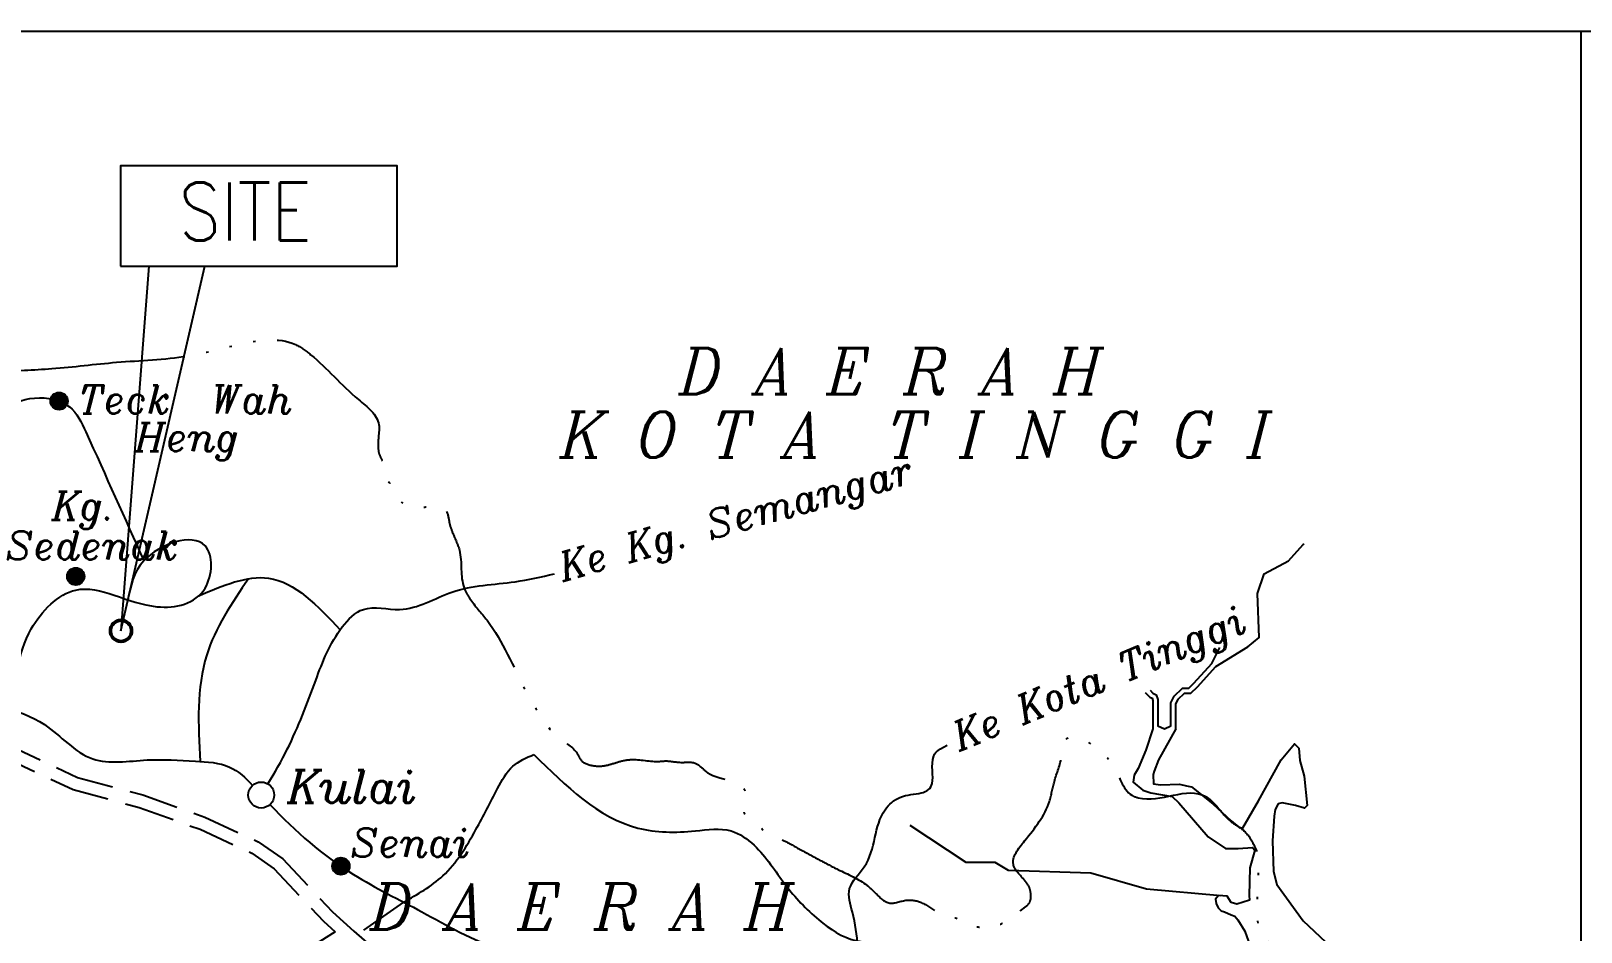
# Model space of a CAD drawing. Header units: metres. Extents: x -16650 to -16226, y -32196 to -31906.
# Drawn here: x -16380.2 to -16315.8, y -31943.9 to -31906.4 of the extents above; entities that cross this region are included whole.
import ezdxf

# ---------------------------------------------------------------- set-up
doc = ezdxf.new("R2010")
doc.units = ezdxf.units.M
doc.header["$LTSCALE"] = 6
doc.header["$MEASUREMENT"] = 0
for name, pattern in [('ACAD_ISO06W100', [36, 24, -3, 0, -3, 0, -3, 0, -3]), ('DASHDOT', [1, 0.5, -0.25, 0, -0.25]), ('HIDDEN', [0.375, 0.25, -0.125])]:
    doc.linetypes.add(name, pattern=pattern)
for name, color, linetype in [('EDIT', 1, 'Continuous'), ('Frame', 7, 'Continuous'), ('JLN', 1, 'HIDDEN'), ('PELAN KUNCI', 7, 'Continuous'), ('SEM', 5, 'DASHDOT')]:
    doc.layers.add(name, color=color, linetype=linetype)
doc.styles.get("Standard").update_dxf_attribs({"font": 'simplex.shx', "width": 0.8})
doc.styles.add('style6', font='italic.shx')

msp = doc.modelspace()

# ---------------------------------------------------------------- hatches: boundary and pattern name
at = {"layer": 'EDIT', "linetype": 'ByBlock'}
h = msp.add_hatch(color=7, dxfattribs=at)
edge = h.paths.add_edge_path()
edge.add_arc((-16379.031, -31921.786), 0.36, 0, 360)
h = msp.add_hatch(color=7, dxfattribs=at)
edge = h.paths.add_edge_path()
edge.add_arc((-16378.344, -31929.078), 0.36, 0, 360)
h = msp.add_hatch(color=7, dxfattribs=at)
edge = h.paths.add_edge_path()
edge.add_arc((-16367.322, -31941.123), 0.36, 0, 360)

# ---------------------------------------------------------------- linework, layer by layer
at = {"color": 10, "lineweight": -3}
for p, q in [((-16376.457, -31931.335), (-16372.977, -31916.174)), ((-16375.297, -31916.174), (-16376.457, -31931.335))]:
    msp.add_line(p, q, dxfattribs=at)
msp.add_lwpolyline([(-16376.481, -31916.174), (-16364.976, -31916.174), (-16364.976, -31912.012), (-16376.481, -31912.012)], close=True, dxfattribs=at)
at = {"color": 10, "lineweight": 50}
msp.add_circle((-16376.457, -31931.335), 0.441, dxfattribs=at)
at = {"layer": 'EDIT', "color": 7, "linetype": 'ByBlock'}
for centre, radius in [((-16379.031, -31921.786), 0.36), ((-16378.338, -31929.072), 0.36), ((-16370.628, -31938.159), 0.54), ((-16367.317, -31941.116), 0.36)]:
    msp.add_circle(centre, radius, dxfattribs=at)
at = {"layer": 'Frame'}
msp.add_line((-16650.097, -31906.403), (-16225.77, -31906.403), dxfattribs=at)
at = {"layer": 'Frame', "linetype": 'Continuous'}
msp.add_lwpolyline([(-16405.77, -31906.403), (-16315.77, -31906.403), (-16315.77, -31996.403), (-16405.77, -31996.403)], close=True, dxfattribs=at)
at = {"layer": 'Frame'}
msp.add_lwpolyline([(-16405.77, -31906.403), (-16315.77, -31906.403), (-16315.77, -31996.403), (-16405.77, -31996.403)], close=True, dxfattribs=at)
at = {"layer": 'JLN', "color": 7, "linetype": 'ByBlock'}
msp.add_line((-16364.712, -31942.613), (-16366.382, -31943.773), dxfattribs=at)
for points, knots in [([(-16390.542, -31928.096), (-16390.051, -31927.415), (-16389.049, -31926.021), (-16387.197, -31924.618), (-16385.086, -31923.799), (-16383.225, -31924.536), (-16381.817, -31923.428), (-16381.407, -31921.593), (-16378.675, -31921.397), (-16377.252, -31924.535), (-16376.297, -31926.667), (-16375.509, -31928.425)], [0, 0, 0, 0, 2.50548, 5.122318, 6.894862, 9.046347, 10.479186, 11.62672, 14.417252, 15.664431, 21.540412, 21.540412, 21.540412, 21.540412]), ([(-16394.522, -31925.783), (-16394.456, -31925.831), (-16394.033, -31926.095), (-16392.97, -31926.202), (-16391.276, -31927.386), (-16389.011, -31929.545), (-16386.026, -31931.677), (-16383.104, -31934.268), (-16379.831, -31934.625), (-16377.841, -31937.045), (-16375.418, -31936.616), (-16373.584, -31936.745), (-16371.935, -31936.828), (-16371.277, -31937.445), (-16370.989, -31937.757)], [7.804075, 7.804075, 7.804075, 7.804075, 8.086624, 9.522806, 11.157657, 14.86833, 19.96036, 23.436971, 27.594975, 30.329952, 32.83747, 35.072088, 36.674879, 38.046691, 38.046691, 38.046691, 38.046691]), ([(-16380.931, -31934.622), (-16380.857, -31933.465), (-16380.731, -31931.485), (-16378.099, -31928.83), (-16375.524, -31930.714), (-16372.674, -31930.058), (-16372.568, -31926.915), (-16375.773, -31928.039), (-16376.057, -31929.471), (-16376.171, -31930.045)], [0, 0, 0, 0, 3.451002, 5.899535, 9.349012, 11.488433, 13.253459, 15.873851, 17.623328, 17.623328, 17.623328, 17.623328]), ([(-16371.162, -31929.169), (-16371.852, -31930.191), (-16373.39, -31932.471), (-16373.248, -31935.238), (-16373.17, -31936.764)], [0, 0, 0, 0, 3.607123, 8.046312, 8.046312, 8.046312, 8.046312]), ([(-16373.225, -31929.88), (-16372.222, -31929.45), (-16369.991, -31928.492), (-16368.286, -31930.296), (-16367.347, -31931.289)], [0, 0, 0, 0, 2.992032, 6.659878, 6.659878, 6.659878, 6.659878]), ([(-16370.349, -31937.696), (-16370.066, -31937.223), (-16369.273, -31935.853), (-16368.437, -31933.574), (-16367.652, -31931.507), (-16366.342, -31930.164), (-16364.553, -31930.714), (-16362.636, -31929.457), (-16360.387, -31929.401), (-16358.982, -31929.097), (-16358.443, -31928.965)], [0.599262, 0.599262, 0.599262, 0.599262, 2.436036, 5.874787, 8.627146, 9.89639, 11.571971, 14.116856, 17.071632, 18.929175, 18.929175, 18.929175, 18.929175]), ([(-16364.712, -31942.613), (-16364.132, -31942.286), (-16362.858, -31941.568), (-16361.743, -31939.716), (-16360.939, -31938.148), (-16360.277, -31936.9), (-16359.608, -31936.61), (-16359.292, -31936.473)], [0, 0, 0, 0, 1.969087, 4.327148, 6.259655, 7.378279, 8.385149, 8.385149, 8.385149, 8.385149]), ([(-16359.292, -31936.473), (-16357.961, -31937.791), (-16356.029, -31939.703), (-16352.894, -31939.739), (-16351.171, -31939.45), (-16349.817, -31940.413), (-16348.91, -31941.906), (-16347.585, -31943.336), (-16345.782, -31944.54), (-16343.446, -31943.989), (-16341.514, -31945.248), (-16339.515, -31945.076), (-16337.452, -31945.932), (-16336.023, -31945.041), (-16335.157, -31944.501)], [0, 0, 0, 0, 5.29663, 7.684413, 9.174918, 10.299552, 12.385155, 14.402477, 16.163862, 18.553091, 21.010615, 22.602625, 24.44793, 27.292725, 27.292725, 27.292725, 27.292725]), ([(-16351.037, -31952.447), (-16350.271, -31951.776), (-16348.753, -31950.446), (-16347.399, -31948.005), (-16345.668, -31945.774), (-16345.843, -31943.65), (-16346.366, -31941.969), (-16345.396, -31941.136), (-16345.123, -31939.955), (-16344.875, -31938.84), (-16344.07, -31938.136), (-16343.127, -31938.135), (-16342.566, -31937.742), (-16342.84, -31936.784), (-16342.585, -31936.334), (-16342.116, -31936.08)], [0, 0, 0, 0, 3.359264, 6.659082, 9.319599, 12.389448, 13.488751, 14.699945, 16.136966, 17.508933, 18.404116, 19.454259, 20.482022, 21.831874, 22.20201, 22.20201, 22.20201, 22.20201]), ([(-16370.264, -31938.557), (-16369.205, -31939.689), (-16367.267, -31941.352), (-16363.754, -31943.063), (-16361.511, -31944.418), (-16358.988, -31944.997), (-16359.271, -31947.331), (-16360.809, -31949.505), (-16361.664, -31951.635), (-16362.173, -31952.903)], [39.206931, 39.206931, 39.206931, 39.206931, 44.243437, 47.846625, 51.95983, 53.51708, 55.27148, 58.317953, 62.799757, 62.799757, 62.799757, 62.799757])]:
    msp.add_open_spline(points, degree=3, knots=knots, dxfattribs=at)
at = {"layer": 'PELAN KUNCI', "color": 7, "linetype": 'HIDDEN'}
for points in [[(-16382.113, -31935.549), (-16381.171, -31936.059), (-16378.262, -31937.425), (-16375.545, -31938.156), (-16372.968, -31939.083), (-16370.75, -31940.106), (-16369.735, -31940.817), (-16367.666, -31943.021), (-16366.78, -31943.811)], [(-16382.37, -31936.024), (-16381.415, -31936.541), (-16378.449, -31937.934), (-16375.707, -31938.672), (-16373.173, -31939.583), (-16371.02, -31940.576), (-16370.09, -31941.227), (-16368.044, -31943.408), (-16367.558, -31943.841)], [(-16367.558, -31943.841), (-16369.32, -31944.963), (-16370.379, -31945.921), (-16371.565, -31946.999), (-16371.856, -31947.987), (-16372.115, -31949.074), (-16372.166, -31950.155), (-16372.218, -31952.355), (-16371.679, -31953.922), (-16371.679, -31954.186), (-16371.579, -31956.228), (-16371.386, -31957.434), (-16371.386, -31958.172)], [(-16366.78, -31943.811), (-16366.036, -31944.474), (-16362.586, -31946.319), (-16360.747, -31947.568), (-16359.425, -31948.246), (-16356.039, -31949.292), (-16354.241, -31949.869), (-16351.258, -31951.822)]]:
    msp.add_lwpolyline(points, dxfattribs=at)
at = {"layer": 'PELAN KUNCI', "color": 7, "linetype": 'ACAD_ISO06W100', "ltscale": 0.05}
for points, knots in [([(-16397.462, -31931.907), (-16396.883, -31931.181), (-16394.551, -31928.258), (-16391.727, -31924.772), (-16389.626, -31922.042), (-16388.962, -31921.212), (-16388.338, -31921.43), (-16388.005, -31921.839), (-16387.586, -31922.292), (-16386.87, -31922.159), (-16385.813, -31922.074), (-16384.755, -31921.422), (-16383.728, -31920.936), (-16382.751, -31920.66), (-16381.296, -31920.523), (-16379.187, -31920.472), (-16376.563, -31920.112), (-16373.916, -31920.055), (-16371.564, -31919.39), (-16369.635, -31919.058), (-16368.018, -31920.25), (-16367.068, -31921.417), (-16365.697, -31922.415), (-16365.745, -31923.308), (-16365.837, -31923.896), (-16365.467, -31924.457), (-16365.498, -31925.04), (-16365.097, -31925.38), (-16364.985, -31925.933), (-16364.373, -31926.251), (-16363.776, -31926.18), (-16363.33, -31926.162), (-16362.875, -31926.273), (-16362.84, -31926.796), (-16362.657, -31927.339), (-16362.203, -31928.2), (-16362.41, -31929.239), (-16361.855, -31930.187), (-16360.719, -31931.401), (-16360.017, -31933.198), (-16359.043, -31934.86), (-16358.373, -31935.824), (-16357.551, -31936.22), (-16357.341, -31936.788), (-16356.872, -31936.972), (-16356.335, -31936.964), (-16355.821, -31936.785), (-16355.073, -31936.599), (-16354.415, -31936.809), (-16353.698, -31936.715), (-16353.224, -31936.85), (-16352.571, -31936.738), (-16352.278, -31937.073), (-16351.643, -31937.56), (-16350.283, -31937.57), (-16350.598, -31938.412), (-16350.55, -31938.664), (-16350.594, -31938.962), (-16350.098, -31939.186), (-16349.75, -31939.754), (-16348.906, -31940.017), (-16348.18, -31940.462), (-16347.409, -31940.859), (-16346.5, -31941.351), (-16345.648, -31941.7), (-16345.05, -31942.274), (-16344.551, -31942.81), (-16343.824, -31942.445), (-16343.079, -31942.617), (-16342.487, -31943.114), (-16341.798, -31943.248), (-16341.291, -31943.409), (-16340.998, -31943.644), (-16340.722, -31943.641), (-16340.464, -31943.719), (-16340.168, -31943.639), (-16339.849, -31943.531), (-16339.599, -31943.249), (-16339.244, -31943.141), (-16338.978, -31942.866), (-16338.639, -31942.666), (-16338.624, -31942.298), (-16338.701, -31941.908), (-16339.032, -31941.558), (-16339.595, -31940.932), (-16338.66, -31939.765), (-16337.892, -31938.826), (-16337.671, -31937.475), (-16337.319, -31936.716), (-16337.282, -31935.694), (-16336.488, -31935.771), (-16335.895, -31936.226), (-16335.016, -31936.938), (-16334.828, -31938.037), (-16333.365, -31938.587), (-16331.917, -31937.625), (-16330.845, -31938.666), (-16330.443, -31939.247), (-16329.711, -31939.612), (-16329.365, -31940.192), (-16329.078, -31940.952), (-16329.264, -31941.709), (-16329.207, -31942.728), (-16329.337, -31944.007), (-16326.595, -31945.441), (-16324.616, -31947.427), (-16323.534, -31950.089), (-16323.385, -31951.508), (-16323.277, -31952.938), (-16323.299, -31954.306), (-16323.313, -31955.935), (-16323.169, -31957.952), (-16323.771, -31960.156), (-16323.138, -31961.468), (-16322.882, -31961.998)], [0, 0, 0, 0, 2.793099, 11.244502, 13.121489, 13.588237, 14.137779, 14.763896, 15.246286, 15.843569, 16.761166, 18.484183, 19.433457, 20.183107, 21.511487, 23.804437, 26.505816, 29.46963, 31.630884, 34.003102, 34.763159, 37.485784, 38.837605, 39.165346, 40.116359, 40.512434, 41.116785, 41.73533, 41.942631, 42.770358, 43.426464, 43.754518, 44.138451, 44.656704, 45.102516, 45.912078, 47.497498, 47.981505, 49.148981, 52.468052, 53.633717, 54.944573, 55.955234, 56.142845, 56.707248, 57.280661, 57.757156, 58.327853, 59.562768, 59.721106, 60.483035, 61.028529, 61.550161, 61.693465, 63.47651, 63.771418, 64.118423, 64.263008, 64.611401, 65.471617, 66.274134, 67.128677, 68.047902, 68.863339, 70.249058, 70.720038, 71.402927, 72.169834, 72.817786, 73.607813, 74.430109, 74.882646, 75.19775, 75.513149, 75.679749, 75.993885, 76.403044, 76.669793, 77.097064, 77.467599, 77.815992, 78.196345, 78.462959, 79.001028, 79.626783, 80.713576, 82.65085, 83.508053, 84.643235, 85.415947, 85.832125, 86.670762, 87.700258, 89.17158, 89.451691, 92.261374, 92.814149, 93.734043, 94.368856, 95.19087, 95.683973, 96.776638, 97.40031, 98.812223, 100.144147, 105.846729, 107.129949, 108.667284, 110.098094, 111.433812, 112.769529, 114.980372, 117.520333, 119.240213, 119.240213, 119.240213, 119.240213]), ([(-16403.307, -31929.201), (-16401.234, -31929.936), (-16398.614, -31930.864), (-16395.318, -31933.562), (-16392.064, -31936.564), (-16387.215, -31940.087), (-16383.529, -31943.515), (-16380.772, -31945.885), (-16380.778, -31947.701), (-16381.258, -31949.115), (-16380.321, -31950.235), (-16379.474, -31951.602), (-16378.076, -31951.958), (-16376.888, -31952.212), (-16375.923, -31952.177), (-16374.819, -31952.242), (-16374.061, -31952.256), (-16372.963, -31952.181), (-16373.496, -31953.951), (-16372.931, -31955.162), (-16372.767, -31956.109), (-16372.626, -31957.15), (-16373.797, -31957.264), (-16374.865, -31957.234), (-16375.392, -31958.239), (-16375.915, -31959.221), (-16376.02, -31960.499), (-16376.337, -31962.111), (-16376.574, -31963.571), (-16377.03, -31965.314), (-16376.864, -31967.383), (-16377.204, -31969.483), (-16377.166, -31971.405), (-16376.711, -31972.53), (-16376.327, -31973.437), (-16375.867, -31973.934), (-16375.754, -31974.324), (-16375.697, -31974.518)], [0, 0, 0, 0, 6.502466, 8.221503, 12.727518, 19.817945, 25.993256, 28.274908, 30.039154, 31.108219, 32.493278, 34.023386, 35.872411, 36.510587, 37.687362, 38.746597, 39.805109, 40.040333, 41.835303, 42.980177, 44.341602, 44.785854, 45.787811, 46.976031, 47.931738, 48.851104, 50.375994, 51.672425, 53.804372, 54.807868, 57.05166, 59.932809, 61.196274, 62.747802, 63.531517, 64.134599, 64.733469, 64.733469, 64.733469, 64.733469])]:
    msp.add_open_spline(points, degree=3, knots=knots, dxfattribs=at)
at = {"layer": 'SEM', "color": 7, "linetype": 'ByBlock', "ltscale": 20}
for points in [[(-16329.618, -31932.006), (-16329.149, -31931.614), (-16329.217, -31929.782), (-16328.945, -31928.968), (-16327.927, -31928.425), (-16327.316, -31927.746), (-16327.288, -31927.699)], [(-16333.677, -31933.806), (-16333.562, -31933.921), (-16333.426, -31933.988), (-16333.358, -31934.192), (-16333.358, -31934.938), (-16333.358, -31935.074), (-16333.358, -31935.278), (-16333.087, -31935.413), (-16332.815, -31935.278), (-16332.815, -31934.328), (-16332.68, -31934.056), (-16332.34, -31933.717), (-16332.068, -31933.717), (-16331.865, -31933.514), (-16331.118, -31932.699), (-16330.789, -31932.031)], [(-16332.607, -31935.406), (-16332.607, -31934.377), (-16332.508, -31934.18), (-16332.254, -31933.925), (-16331.982, -31933.925), (-16331.714, -31933.658), (-16330.944, -31932.818), (-16329.618, -31932.006)], [(-16333.885, -31933.893), (-16333.685, -31934.092), (-16333.597, -31934.136), (-16333.567, -31934.226), (-16333.567, -31935.406), (-16333.566, -31935.407)], [(-16333.566, -31935.407), (-16333.855, -31936.3), (-16334.171, -31937.058), (-16334.339, -31937.332), (-16334.381, -31937.626), (-16333.981, -31937.963), (-16333.644, -31938.069), (-16332.759, -31938.216), (-16332.485, -31938.49), (-16331.263, -31939.9), (-16330.547, -31940.384), (-16330.02, -31940.384), (-16329.431, -31940.342), (-16329.325, -31940.447), (-16329.536, -31941.184), (-16329.557, -31942.342)], [(-16332.607, -31935.406), (-16333.328, -31936.7), (-16333.517, -31937.163), (-16333.56, -31937.311), (-16333.539, -31937.69), (-16333.244, -31937.732), (-16332.464, -31937.711), (-16332.169, -31937.774), (-16331.959, -31937.816), (-16331.074, -31938.532), (-16330.315, -31939.226), (-16329.999, -31939.5), (-16329.831, -31939.521), (-16329.178, -31938.405), (-16328.23, -31936.7), (-16327.682, -31936.026), (-16327.492, -31936.216), (-16327.45, -31936.721), (-16327.282, -31937.374), (-16327.155, -31938.595), (-16327.261, -31938.7), (-16327.64, -31938.595), (-16328.188, -31938.49), (-16328.356, -31938.532), (-16328.482, -31938.763), (-16328.525, -31939.037), (-16328.588, -31940.069), (-16328.546, -31941.332), (-16328.419, -31941.879)], [(-16330.741, -31942.343), (-16333.832, -31942.068), (-16336.148, -31941.407), (-16339.567, -31941.297), (-16340.118, -31940.966), (-16341.331, -31940.966), (-16343.647, -31939.423)], [(-16328.419, -31941.879), (-16327.317, -31943.39), (-16326.158, -31944.484), (-16324.747, -31945.327), (-16324.536, -31945.474), (-16324.052, -31946.905), (-16323.125, -31948.169), (-16322.493, -31948.737), (-16322.387, -31949.326), (-16322.661, -31950.316), (-16322.682, -31950.821)], [(-16329.557, -31942.342), (-16329.55, -31942.527), (-16330.077, -31942.695), (-16330.308, -31942.632), (-16330.477, -31942.358), (-16330.835, -31942.337), (-16330.961, -31942.484), (-16330.94, -31942.674), (-16330.856, -31942.842), (-16330.73, -31942.969), (-16330.582, -31943.011), (-16330.308, -31943.137), (-16330.161, -31943.2), (-16330.035, -31943.348), (-16329.74, -31943.811), (-16329.592, -31944.253)]]:
    msp.add_lwpolyline(points, dxfattribs=at)

# ---------------------------------------------------------------- texts
at = {"color": 10, "lineweight": -3, "width": 0.85}
msp.add_text('SITE', height=2.4, dxfattribs=at).set_placement((-16374.051, -31915.105))
at = {"layer": 'PELAN KUNCI', "color": 7, "linetype": 'Continuous', "style": 'style6'}
for s, p in [('D A E R A H', (-16353.278, -31921.494)), ('K O T A  T I N G G I', (-16358.229, -31924.135)), ('D A E R A H', (-16366.133, -31943.749))]:
    msp.add_text(s, height=1.90949, dxfattribs=at).set_placement(p)
at = {"layer": 'PELAN KUNCI', "color": 7, "linetype": 'DASHDOT', "ltscale": 20, "style": 'style6'}
for s, height, p in [('Teck  Wah', 1.17, (-16378.235, -31922.299)), ('Heng', 1.17, (-16375.899, -31923.865)), ('Kg.  ', 1.17, (-16379.341, -31926.716)), (' Sedenak', 1.17, (-16382.057, -31928.372)), ('Kulai', 1.35, (-16369.552, -31938.477)), ('Senai', 1.17, (-16366.916, -31940.723))]:
    msp.add_text(s, height=height, dxfattribs=at).set_placement(p)
at = {"layer": 'PELAN KUNCI', "color": 7, "linetype": 'Continuous', "style": 'style6'}
for s, rotation, p in [('Ke Kg. Semangar', 15.69357, (-16358.097, -31929.268)), ('Ke Kota Tinggi', 22.5908, (-16341.615, -31936.326))]:
    msp.add_text(s, height=1.17, rotation=rotation, dxfattribs=at).set_placement(p)

doc.saveas('drawing.dxf')
